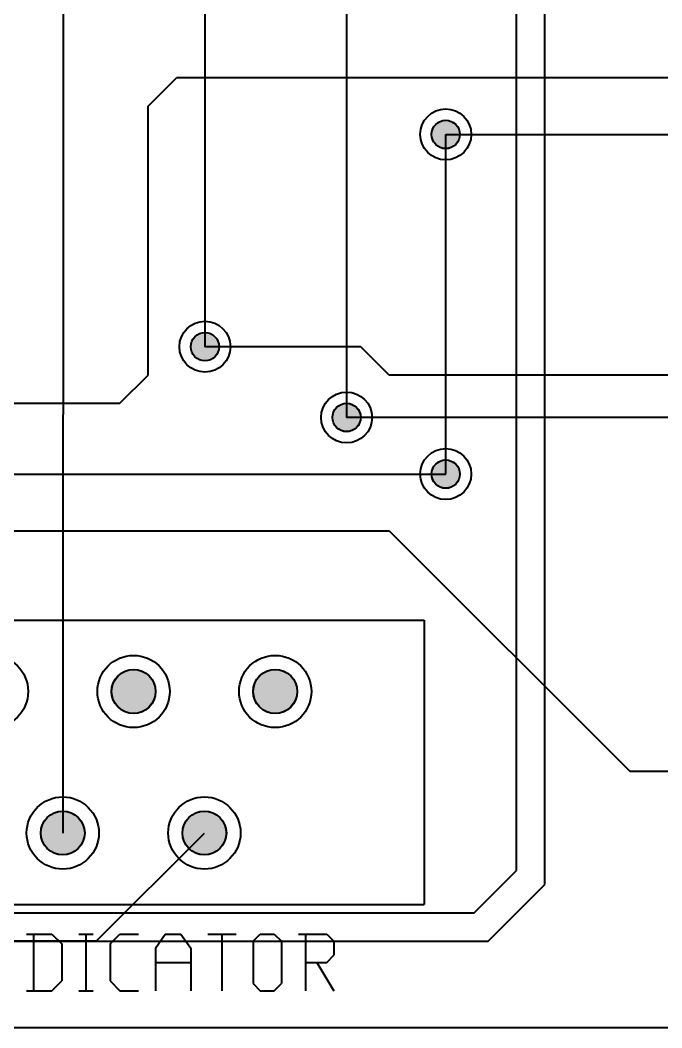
# Model space of a CAD drawing. Header units: millimetres. Extents: x 2 to 157, y 2 to 78.
# Drawn here: x 69.64 to 81.14, y 2.11 to 20.2 of the extents above; entities that cross this region are included whole.
import ezdxf

# ---------------------------------------------------------------- set-up
doc = ezdxf.new("R2010")
doc.units = ezdxf.units.MM
for name, color, linetype in [('bottom_copper', 7, 'Continuous'), ('bottom_silk', 7, 'Continuous'), ('drill_plated', 7, 'Continuous'), ('outline', 7, 'Continuous'), ('top_copper', 7, 'Continuous'), ('top_silk', 7, 'Continuous')]:
    doc.layers.add(name, color=color, linetype=linetype)

msp = doc.modelspace()

# ---------------------------------------------------------------- hatches: boundary and pattern name
at = {"layer": 'bottom_copper', "lineweight": 40}
for points in [[(77.516, 18.098), (77.501, 18.05), (77.478, 18.006), (77.446, 17.968), (77.408, 17.936), (77.364, 17.913), (77.316, 17.898), (77.267, 17.893), (77.217, 17.898), (77.17, 17.913), (77.126, 17.936), (77.087, 17.968), (77.056, 18.006), (77.032, 18.05), (77.018, 18.098), (77.013, 18.148), (77.018, 18.197), (77.032, 18.245), (77.056, 18.289), (77.087, 18.327), (77.126, 18.359), (77.17, 18.382), (77.217, 18.397), (77.267, 18.401), (77.316, 18.397), (77.364, 18.382), (77.408, 18.359), (77.446, 18.327), (77.478, 18.289), (77.501, 18.245), (77.516, 18.197), (77.521, 18.148), (77.516, 18.098)], [(73.198, 14.288), (73.183, 14.24), (73.16, 14.196), (73.128, 14.158), (73.09, 14.126), (73.046, 14.103), (72.998, 14.088), (72.949, 14.084), (72.899, 14.088), (72.852, 14.103), (72.808, 14.126), (72.769, 14.158), (72.738, 14.196), (72.714, 14.24), (72.7, 14.288), (72.695, 14.338), (72.7, 14.387), (72.714, 14.435), (72.738, 14.479), (72.769, 14.517), (72.808, 14.549), (72.852, 14.572), (72.899, 14.587), (72.949, 14.591), (72.998, 14.587), (73.046, 14.572), (73.09, 14.549), (73.128, 14.517), (73.16, 14.479), (73.183, 14.435), (73.198, 14.387), (73.203, 14.338), (73.198, 14.288)], [(75.738, 13.018), (75.723, 12.97), (75.7, 12.926), (75.668, 12.888), (75.63, 12.856), (75.586, 12.833), (75.538, 12.818), (75.489, 12.813), (75.439, 12.818), (75.392, 12.833), (75.348, 12.856), (75.309, 12.888), (75.278, 12.926), (75.254, 12.97), (75.24, 13.018), (75.235, 13.068), (75.24, 13.117), (75.254, 13.165), (75.278, 13.209), (75.309, 13.247), (75.348, 13.279), (75.392, 13.302), (75.439, 13.317), (75.489, 13.322), (75.538, 13.317), (75.586, 13.302), (75.63, 13.279), (75.668, 13.247), (75.7, 13.209), (75.723, 13.165), (75.738, 13.117), (75.743, 13.068), (75.738, 13.018)], [(77.516, 12.002), (77.501, 11.954), (77.478, 11.91), (77.446, 11.872), (77.408, 11.84), (77.364, 11.817), (77.316, 11.802), (77.267, 11.797), (77.217, 11.802), (77.17, 11.817), (77.126, 11.84), (77.087, 11.872), (77.056, 11.91), (77.032, 11.954), (77.018, 12.002), (77.013, 12.052), (77.018, 12.101), (77.032, 12.149), (77.056, 12.193), (77.087, 12.231), (77.126, 12.263), (77.17, 12.286), (77.217, 12.301), (77.267, 12.306), (77.316, 12.301), (77.364, 12.286), (77.408, 12.263), (77.446, 12.231), (77.478, 12.193), (77.501, 12.149), (77.516, 12.101), (77.521, 12.052), (77.516, 12.002)], [(72.055, 8.073), (72.032, 8), (71.996, 7.932), (71.947, 7.872), (71.887, 7.823), (71.819, 7.787), (71.745, 7.764), (71.669, 7.757), (71.592, 7.764), (71.518, 7.787), (71.45, 7.823), (71.39, 7.872), (71.341, 7.932), (71.305, 8), (71.282, 8.073), (71.275, 8.15), (71.282, 8.227), (71.305, 8.301), (71.341, 8.369), (71.39, 8.429), (71.45, 8.478), (71.518, 8.514), (71.592, 8.536), (71.669, 8.544), (71.745, 8.536), (71.819, 8.514), (71.887, 8.478), (71.947, 8.429), (71.996, 8.369), (72.032, 8.301), (72.055, 8.227), (72.062, 8.15), (72.055, 8.073)], [(74.595, 8.073), (74.572, 8), (74.536, 7.932), (74.487, 7.872), (74.427, 7.823), (74.359, 7.787), (74.285, 7.764), (74.209, 7.757), (74.132, 7.764), (74.058, 7.787), (73.99, 7.823), (73.93, 7.872), (73.881, 7.932), (73.845, 8), (73.822, 8.073), (73.815, 8.15), (73.822, 8.227), (73.845, 8.301), (73.881, 8.369), (73.93, 8.429), (73.99, 8.478), (74.058, 8.514), (74.132, 8.536), (74.209, 8.544), (74.285, 8.536), (74.359, 8.514), (74.427, 8.478), (74.487, 8.429), (74.536, 8.369), (74.572, 8.301), (74.595, 8.227), (74.602, 8.15), (74.595, 8.073)], [(70.785, 5.533), (70.762, 5.46), (70.726, 5.392), (70.677, 5.332), (70.617, 5.283), (70.549, 5.247), (70.475, 5.224), (70.399, 5.217), (70.322, 5.224), (70.248, 5.247), (70.18, 5.283), (70.12, 5.332), (70.071, 5.392), (70.035, 5.46), (70.012, 5.533), (70.005, 5.61), (70.012, 5.687), (70.035, 5.761), (70.071, 5.829), (70.12, 5.889), (70.18, 5.938), (70.248, 5.974), (70.322, 5.996), (70.399, 6.004), (70.475, 5.996), (70.549, 5.974), (70.617, 5.938), (70.677, 5.889), (70.726, 5.829), (70.762, 5.761), (70.785, 5.687), (70.792, 5.61), (70.785, 5.533)], [(73.325, 5.533), (73.302, 5.46), (73.266, 5.392), (73.217, 5.332), (73.157, 5.283), (73.089, 5.247), (73.015, 5.224), (72.939, 5.217), (72.862, 5.224), (72.788, 5.247), (72.72, 5.283), (72.66, 5.332), (72.611, 5.392), (72.575, 5.46), (72.552, 5.533), (72.545, 5.61), (72.552, 5.687), (72.575, 5.761), (72.611, 5.829), (72.66, 5.889), (72.72, 5.938), (72.788, 5.974), (72.862, 5.996), (72.939, 6.004), (73.015, 5.996), (73.089, 5.974), (73.157, 5.938), (73.217, 5.889), (73.266, 5.829), (73.302, 5.761), (73.325, 5.687), (73.332, 5.61), (73.325, 5.533)]]:
    msp.add_hatch(color=7, dxfattribs=at).paths.add_polyline_path(points, flags=0)
at = {"layer": 'drill_plated', "lineweight": 40}
for points in [[(77.516, 18.098), (77.501, 18.05), (77.478, 18.006), (77.446, 17.968), (77.408, 17.936), (77.364, 17.913), (77.316, 17.898), (77.267, 17.893), (77.217, 17.898), (77.17, 17.913), (77.126, 17.936), (77.087, 17.968), (77.056, 18.006), (77.032, 18.05), (77.018, 18.098), (77.013, 18.148), (77.018, 18.197), (77.032, 18.245), (77.056, 18.289), (77.087, 18.327), (77.126, 18.359), (77.17, 18.382), (77.217, 18.397), (77.267, 18.401), (77.316, 18.397), (77.364, 18.382), (77.408, 18.359), (77.446, 18.327), (77.478, 18.289), (77.501, 18.245), (77.516, 18.197), (77.521, 18.148), (77.516, 18.098)], [(73.198, 14.288), (73.183, 14.24), (73.16, 14.196), (73.128, 14.158), (73.09, 14.126), (73.046, 14.103), (72.998, 14.088), (72.949, 14.084), (72.899, 14.088), (72.852, 14.103), (72.808, 14.126), (72.769, 14.158), (72.738, 14.196), (72.714, 14.24), (72.7, 14.288), (72.695, 14.338), (72.7, 14.387), (72.714, 14.435), (72.738, 14.479), (72.769, 14.517), (72.808, 14.549), (72.852, 14.572), (72.899, 14.587), (72.949, 14.591), (72.998, 14.587), (73.046, 14.572), (73.09, 14.549), (73.128, 14.517), (73.16, 14.479), (73.183, 14.435), (73.198, 14.387), (73.203, 14.338), (73.198, 14.288)], [(75.738, 13.018), (75.723, 12.97), (75.7, 12.926), (75.668, 12.888), (75.63, 12.856), (75.586, 12.833), (75.538, 12.818), (75.489, 12.813), (75.439, 12.818), (75.392, 12.833), (75.348, 12.856), (75.309, 12.888), (75.278, 12.926), (75.254, 12.97), (75.24, 13.018), (75.235, 13.068), (75.24, 13.117), (75.254, 13.165), (75.278, 13.209), (75.309, 13.247), (75.348, 13.279), (75.392, 13.302), (75.439, 13.317), (75.489, 13.322), (75.538, 13.317), (75.586, 13.302), (75.63, 13.279), (75.668, 13.247), (75.7, 13.209), (75.723, 13.165), (75.738, 13.117), (75.743, 13.068), (75.738, 13.018)], [(77.516, 12.002), (77.501, 11.954), (77.478, 11.91), (77.446, 11.872), (77.408, 11.84), (77.364, 11.817), (77.316, 11.802), (77.267, 11.797), (77.217, 11.802), (77.17, 11.817), (77.126, 11.84), (77.087, 11.872), (77.056, 11.91), (77.032, 11.954), (77.018, 12.002), (77.013, 12.052), (77.018, 12.101), (77.032, 12.149), (77.056, 12.193), (77.087, 12.231), (77.126, 12.263), (77.17, 12.286), (77.217, 12.301), (77.267, 12.306), (77.316, 12.301), (77.364, 12.286), (77.408, 12.263), (77.446, 12.231), (77.478, 12.193), (77.501, 12.149), (77.516, 12.101), (77.521, 12.052), (77.516, 12.002)], [(72.055, 8.073), (72.032, 8), (71.996, 7.932), (71.947, 7.872), (71.887, 7.823), (71.819, 7.787), (71.745, 7.764), (71.669, 7.757), (71.592, 7.764), (71.518, 7.787), (71.45, 7.823), (71.39, 7.872), (71.341, 7.932), (71.305, 8), (71.282, 8.073), (71.275, 8.15), (71.282, 8.227), (71.305, 8.301), (71.341, 8.369), (71.39, 8.429), (71.45, 8.478), (71.518, 8.514), (71.592, 8.536), (71.669, 8.544), (71.745, 8.536), (71.819, 8.514), (71.887, 8.478), (71.947, 8.429), (71.996, 8.369), (72.032, 8.301), (72.055, 8.227), (72.062, 8.15), (72.055, 8.073)], [(74.595, 8.073), (74.572, 8), (74.536, 7.932), (74.487, 7.872), (74.427, 7.823), (74.359, 7.787), (74.285, 7.764), (74.209, 7.757), (74.132, 7.764), (74.058, 7.787), (73.99, 7.823), (73.93, 7.872), (73.881, 7.932), (73.845, 8), (73.822, 8.073), (73.815, 8.15), (73.822, 8.227), (73.845, 8.301), (73.881, 8.369), (73.93, 8.429), (73.99, 8.478), (74.058, 8.514), (74.132, 8.536), (74.209, 8.544), (74.285, 8.536), (74.359, 8.514), (74.427, 8.478), (74.487, 8.429), (74.536, 8.369), (74.572, 8.301), (74.595, 8.227), (74.602, 8.15), (74.595, 8.073)], [(70.785, 5.533), (70.762, 5.46), (70.726, 5.392), (70.677, 5.332), (70.617, 5.283), (70.549, 5.247), (70.475, 5.224), (70.399, 5.217), (70.322, 5.224), (70.248, 5.247), (70.18, 5.283), (70.12, 5.332), (70.071, 5.392), (70.035, 5.46), (70.012, 5.533), (70.005, 5.61), (70.012, 5.687), (70.035, 5.761), (70.071, 5.829), (70.12, 5.889), (70.18, 5.938), (70.248, 5.974), (70.322, 5.996), (70.399, 6.004), (70.475, 5.996), (70.549, 5.974), (70.617, 5.938), (70.677, 5.889), (70.726, 5.829), (70.762, 5.761), (70.785, 5.687), (70.792, 5.61), (70.785, 5.533)], [(73.325, 5.533), (73.302, 5.46), (73.266, 5.392), (73.217, 5.332), (73.157, 5.283), (73.089, 5.247), (73.015, 5.224), (72.939, 5.217), (72.862, 5.224), (72.788, 5.247), (72.72, 5.283), (72.66, 5.332), (72.611, 5.392), (72.575, 5.46), (72.552, 5.533), (72.545, 5.61), (72.552, 5.687), (72.575, 5.761), (72.611, 5.829), (72.66, 5.889), (72.72, 5.938), (72.788, 5.974), (72.862, 5.996), (72.939, 6.004), (73.015, 5.996), (73.089, 5.974), (73.157, 5.938), (73.217, 5.889), (73.266, 5.829), (73.302, 5.761), (73.325, 5.687), (73.332, 5.61), (73.325, 5.533)]]:
    msp.add_hatch(color=7, dxfattribs=at).paths.add_polyline_path(points, flags=0)
at = {"layer": 'top_copper', "lineweight": 40}
for points in [[(77.516, 18.098), (77.501, 18.05), (77.478, 18.006), (77.446, 17.968), (77.408, 17.936), (77.364, 17.913), (77.316, 17.898), (77.267, 17.893), (77.217, 17.898), (77.17, 17.913), (77.126, 17.936), (77.087, 17.968), (77.056, 18.006), (77.032, 18.05), (77.018, 18.098), (77.013, 18.148), (77.018, 18.197), (77.032, 18.245), (77.056, 18.289), (77.087, 18.327), (77.126, 18.359), (77.17, 18.382), (77.217, 18.397), (77.267, 18.401), (77.316, 18.397), (77.364, 18.382), (77.408, 18.359), (77.446, 18.327), (77.478, 18.289), (77.501, 18.245), (77.516, 18.197), (77.521, 18.148), (77.516, 18.098)], [(73.198, 14.288), (73.183, 14.24), (73.16, 14.196), (73.128, 14.158), (73.09, 14.126), (73.046, 14.103), (72.998, 14.088), (72.949, 14.084), (72.899, 14.088), (72.852, 14.103), (72.808, 14.126), (72.769, 14.158), (72.738, 14.196), (72.714, 14.24), (72.7, 14.288), (72.695, 14.338), (72.7, 14.387), (72.714, 14.435), (72.738, 14.479), (72.769, 14.517), (72.808, 14.549), (72.852, 14.572), (72.899, 14.587), (72.949, 14.591), (72.998, 14.587), (73.046, 14.572), (73.09, 14.549), (73.128, 14.517), (73.16, 14.479), (73.183, 14.435), (73.198, 14.387), (73.203, 14.338), (73.198, 14.288)], [(75.738, 13.018), (75.723, 12.97), (75.7, 12.926), (75.668, 12.888), (75.63, 12.856), (75.586, 12.833), (75.538, 12.818), (75.489, 12.813), (75.439, 12.818), (75.392, 12.833), (75.348, 12.856), (75.309, 12.888), (75.278, 12.926), (75.254, 12.97), (75.24, 13.018), (75.235, 13.068), (75.24, 13.117), (75.254, 13.165), (75.278, 13.209), (75.309, 13.247), (75.348, 13.279), (75.392, 13.302), (75.439, 13.317), (75.489, 13.322), (75.538, 13.317), (75.586, 13.302), (75.63, 13.279), (75.668, 13.247), (75.7, 13.209), (75.723, 13.165), (75.738, 13.117), (75.743, 13.068), (75.738, 13.018)], [(77.516, 12.002), (77.501, 11.954), (77.478, 11.91), (77.446, 11.872), (77.408, 11.84), (77.364, 11.817), (77.316, 11.802), (77.267, 11.797), (77.217, 11.802), (77.17, 11.817), (77.126, 11.84), (77.087, 11.872), (77.056, 11.91), (77.032, 11.954), (77.018, 12.002), (77.013, 12.052), (77.018, 12.101), (77.032, 12.149), (77.056, 12.193), (77.087, 12.231), (77.126, 12.263), (77.17, 12.286), (77.217, 12.301), (77.267, 12.306), (77.316, 12.301), (77.364, 12.286), (77.408, 12.263), (77.446, 12.231), (77.478, 12.193), (77.501, 12.149), (77.516, 12.101), (77.521, 12.052), (77.516, 12.002)], [(72.055, 8.073), (72.032, 8), (71.996, 7.932), (71.947, 7.872), (71.887, 7.823), (71.819, 7.787), (71.745, 7.764), (71.669, 7.757), (71.592, 7.764), (71.518, 7.787), (71.45, 7.823), (71.39, 7.872), (71.341, 7.932), (71.305, 8), (71.282, 8.073), (71.275, 8.15), (71.282, 8.227), (71.305, 8.301), (71.341, 8.369), (71.39, 8.429), (71.45, 8.478), (71.518, 8.514), (71.592, 8.536), (71.669, 8.544), (71.745, 8.536), (71.819, 8.514), (71.887, 8.478), (71.947, 8.429), (71.996, 8.369), (72.032, 8.301), (72.055, 8.227), (72.062, 8.15), (72.055, 8.073)], [(74.595, 8.073), (74.572, 8), (74.536, 7.932), (74.487, 7.872), (74.427, 7.823), (74.359, 7.787), (74.285, 7.764), (74.209, 7.757), (74.132, 7.764), (74.058, 7.787), (73.99, 7.823), (73.93, 7.872), (73.881, 7.932), (73.845, 8), (73.822, 8.073), (73.815, 8.15), (73.822, 8.227), (73.845, 8.301), (73.881, 8.369), (73.93, 8.429), (73.99, 8.478), (74.058, 8.514), (74.132, 8.536), (74.209, 8.544), (74.285, 8.536), (74.359, 8.514), (74.427, 8.478), (74.487, 8.429), (74.536, 8.369), (74.572, 8.301), (74.595, 8.227), (74.602, 8.15), (74.595, 8.073)], [(70.785, 5.533), (70.762, 5.46), (70.726, 5.392), (70.677, 5.332), (70.617, 5.283), (70.549, 5.247), (70.475, 5.224), (70.399, 5.217), (70.322, 5.224), (70.248, 5.247), (70.18, 5.283), (70.12, 5.332), (70.071, 5.392), (70.035, 5.46), (70.012, 5.533), (70.005, 5.61), (70.012, 5.687), (70.035, 5.761), (70.071, 5.829), (70.12, 5.889), (70.18, 5.938), (70.248, 5.974), (70.322, 5.996), (70.399, 6.004), (70.475, 5.996), (70.549, 5.974), (70.617, 5.938), (70.677, 5.889), (70.726, 5.829), (70.762, 5.761), (70.785, 5.687), (70.792, 5.61), (70.785, 5.533)], [(73.325, 5.533), (73.302, 5.46), (73.266, 5.392), (73.217, 5.332), (73.157, 5.283), (73.089, 5.247), (73.015, 5.224), (72.939, 5.217), (72.862, 5.224), (72.788, 5.247), (72.72, 5.283), (72.66, 5.332), (72.611, 5.392), (72.575, 5.46), (72.552, 5.533), (72.545, 5.61), (72.552, 5.687), (72.575, 5.761), (72.611, 5.829), (72.66, 5.889), (72.72, 5.938), (72.788, 5.974), (72.862, 5.996), (72.939, 6.004), (73.015, 5.996), (73.089, 5.974), (73.157, 5.938), (73.217, 5.889), (73.266, 5.829), (73.302, 5.761), (73.325, 5.687), (73.332, 5.61), (73.325, 5.533)]]:
    msp.add_hatch(color=7, dxfattribs=at).paths.add_polyline_path(points, flags=0)

# ---------------------------------------------------------------- linework, layer by layer
at = {"layer": 'bottom_copper', "color": 7, "lineweight": 40}
for p, q in [((75.489, 43.039), (75.489, 13.068)), ((72.949, 42.785), (72.949, 14.338)), ((78.537, 4.939), (78.537, 24.752)), ((70.409, 24.497), (70.399, 5.61)), ((79.045, 4.686), (79.045, 24.244)), ((77.267, 12.052), (77.267, 18.148)), ((77.775, 4.178), (78.537, 4.939)), ((78.029, 3.67), (79.045, 4.686)), ((69.139, 4.178), (77.775, 4.178)), ((67.615, 3.67), (78.029, 3.67))]:
    msp.add_line(p, q, dxfattribs=at)
for points in [[(77.516, 18.098), (77.501, 18.05), (77.478, 18.006), (77.446, 17.968), (77.408, 17.936), (77.364, 17.913), (77.316, 17.898), (77.267, 17.893), (77.217, 17.898), (77.17, 17.913), (77.126, 17.936), (77.087, 17.968), (77.056, 18.006), (77.032, 18.05), (77.018, 18.098), (77.013, 18.148), (77.018, 18.197), (77.032, 18.245), (77.056, 18.289), (77.087, 18.327), (77.126, 18.359), (77.17, 18.382), (77.217, 18.397), (77.267, 18.401), (77.316, 18.397), (77.364, 18.382), (77.408, 18.359), (77.446, 18.327), (77.478, 18.289), (77.501, 18.245), (77.516, 18.197), (77.521, 18.148), (77.516, 18.098)], [(73.198, 14.288), (73.183, 14.24), (73.16, 14.196), (73.128, 14.158), (73.09, 14.126), (73.046, 14.103), (72.998, 14.088), (72.949, 14.084), (72.899, 14.088), (72.852, 14.103), (72.808, 14.126), (72.769, 14.158), (72.738, 14.196), (72.714, 14.24), (72.7, 14.288), (72.695, 14.338), (72.7, 14.387), (72.714, 14.435), (72.738, 14.479), (72.769, 14.517), (72.808, 14.549), (72.852, 14.572), (72.899, 14.587), (72.949, 14.591), (72.998, 14.587), (73.046, 14.572), (73.09, 14.549), (73.128, 14.517), (73.16, 14.479), (73.183, 14.435), (73.198, 14.387), (73.203, 14.338), (73.198, 14.288)], [(75.738, 13.018), (75.723, 12.97), (75.7, 12.926), (75.668, 12.888), (75.63, 12.856), (75.586, 12.833), (75.538, 12.818), (75.489, 12.813), (75.439, 12.818), (75.392, 12.833), (75.348, 12.856), (75.309, 12.888), (75.278, 12.926), (75.254, 12.97), (75.24, 13.018), (75.235, 13.068), (75.24, 13.117), (75.254, 13.165), (75.278, 13.209), (75.309, 13.247), (75.348, 13.279), (75.392, 13.302), (75.439, 13.317), (75.489, 13.322), (75.538, 13.317), (75.586, 13.302), (75.63, 13.279), (75.668, 13.247), (75.7, 13.209), (75.723, 13.165), (75.738, 13.117), (75.743, 13.068), (75.738, 13.018)], [(77.516, 12.002), (77.501, 11.954), (77.478, 11.91), (77.446, 11.872), (77.408, 11.84), (77.364, 11.817), (77.316, 11.802), (77.267, 11.797), (77.217, 11.802), (77.17, 11.817), (77.126, 11.84), (77.087, 11.872), (77.056, 11.91), (77.032, 11.954), (77.018, 12.002), (77.013, 12.052), (77.018, 12.101), (77.032, 12.149), (77.056, 12.193), (77.087, 12.231), (77.126, 12.263), (77.17, 12.286), (77.217, 12.301), (77.267, 12.306), (77.316, 12.301), (77.364, 12.286), (77.408, 12.263), (77.446, 12.231), (77.478, 12.193), (77.501, 12.149), (77.516, 12.101), (77.521, 12.052), (77.516, 12.002)], [(72.055, 8.073), (72.032, 8), (71.996, 7.932), (71.947, 7.872), (71.887, 7.823), (71.819, 7.787), (71.745, 7.764), (71.669, 7.757), (71.592, 7.764), (71.518, 7.787), (71.45, 7.823), (71.39, 7.872), (71.341, 7.932), (71.305, 8), (71.282, 8.073), (71.275, 8.15), (71.282, 8.227), (71.305, 8.301), (71.341, 8.369), (71.39, 8.429), (71.45, 8.478), (71.518, 8.514), (71.592, 8.536), (71.669, 8.544), (71.745, 8.536), (71.819, 8.514), (71.887, 8.478), (71.947, 8.429), (71.996, 8.369), (72.032, 8.301), (72.055, 8.227), (72.062, 8.15), (72.055, 8.073)], [(74.595, 8.073), (74.572, 8), (74.536, 7.932), (74.487, 7.872), (74.427, 7.823), (74.359, 7.787), (74.285, 7.764), (74.209, 7.757), (74.132, 7.764), (74.058, 7.787), (73.99, 7.823), (73.93, 7.872), (73.881, 7.932), (73.845, 8), (73.822, 8.073), (73.815, 8.15), (73.822, 8.227), (73.845, 8.301), (73.881, 8.369), (73.93, 8.429), (73.99, 8.478), (74.058, 8.514), (74.132, 8.536), (74.209, 8.544), (74.285, 8.536), (74.359, 8.514), (74.427, 8.478), (74.487, 8.429), (74.536, 8.369), (74.572, 8.301), (74.595, 8.227), (74.602, 8.15), (74.595, 8.073)], [(70.785, 5.533), (70.762, 5.46), (70.726, 5.392), (70.677, 5.332), (70.617, 5.283), (70.549, 5.247), (70.475, 5.224), (70.399, 5.217), (70.322, 5.224), (70.248, 5.247), (70.18, 5.283), (70.12, 5.332), (70.071, 5.392), (70.035, 5.46), (70.012, 5.533), (70.005, 5.61), (70.012, 5.687), (70.035, 5.761), (70.071, 5.829), (70.12, 5.889), (70.18, 5.938), (70.248, 5.974), (70.322, 5.996), (70.399, 6.004), (70.475, 5.996), (70.549, 5.974), (70.617, 5.938), (70.677, 5.889), (70.726, 5.829), (70.762, 5.761), (70.785, 5.687), (70.792, 5.61), (70.785, 5.533)], [(73.325, 5.533), (73.302, 5.46), (73.266, 5.392), (73.217, 5.332), (73.157, 5.283), (73.089, 5.247), (73.015, 5.224), (72.939, 5.217), (72.862, 5.224), (72.788, 5.247), (72.72, 5.283), (72.66, 5.332), (72.611, 5.392), (72.575, 5.46), (72.552, 5.533), (72.545, 5.61), (72.552, 5.687), (72.575, 5.761), (72.611, 5.829), (72.66, 5.889), (72.72, 5.938), (72.788, 5.974), (72.862, 5.996), (72.939, 6.004), (73.015, 5.996), (73.089, 5.974), (73.157, 5.938), (73.217, 5.889), (73.266, 5.829), (73.302, 5.761), (73.325, 5.687), (73.332, 5.61), (73.325, 5.533)]]:
    msp.add_lwpolyline(points, close=True, dxfattribs=at)
for centre, major_axis in [((77.267, 18.148), (0.457, 0)), ((77.267, 18.148), (0.254, 0)), ((72.949, 14.338), (0.457, 0)), ((72.949, 14.338), (0.254, 0)), ((75.489, 13.068), (0.457, 0)), ((75.489, 13.068), (0.254, 0)), ((77.267, 12.052), (0.457, 0)), ((77.267, 12.052), (0.254, 0)), ((69.129, 8.15), (0.648, 0)), ((71.669, 8.15), (0.648, 0)), ((74.209, 8.15), (0.648, 0)), ((71.669, 8.15), (0.394, 0)), ((74.209, 8.15), (0.394, 0)), ((70.399, 5.61), (0.648, 0)), ((72.939, 5.61), (0.648, 0)), ((70.399, 5.61), (0.394, 0)), ((72.939, 5.61), (0.394, 0))]:
    msp.add_ellipse(centre, major_axis=major_axis, ratio=1, dxfattribs=at)
at = {"layer": 'bottom_silk', "color": 7, "lineweight": 40}
msp.add_line((156.635, 2.113), (1.635, 2.113), dxfattribs=at)
at = {"layer": 'drill_plated', "color": 7, "lineweight": 40}
for points in [[(77.516, 18.098), (77.501, 18.05), (77.478, 18.006), (77.446, 17.968), (77.408, 17.936), (77.364, 17.913), (77.316, 17.898), (77.267, 17.893), (77.217, 17.898), (77.17, 17.913), (77.126, 17.936), (77.087, 17.968), (77.056, 18.006), (77.032, 18.05), (77.018, 18.098), (77.013, 18.148), (77.018, 18.197), (77.032, 18.245), (77.056, 18.289), (77.087, 18.327), (77.126, 18.359), (77.17, 18.382), (77.217, 18.397), (77.267, 18.401), (77.316, 18.397), (77.364, 18.382), (77.408, 18.359), (77.446, 18.327), (77.478, 18.289), (77.501, 18.245), (77.516, 18.197), (77.521, 18.148), (77.516, 18.098)], [(73.198, 14.288), (73.183, 14.24), (73.16, 14.196), (73.128, 14.158), (73.09, 14.126), (73.046, 14.103), (72.998, 14.088), (72.949, 14.084), (72.899, 14.088), (72.852, 14.103), (72.808, 14.126), (72.769, 14.158), (72.738, 14.196), (72.714, 14.24), (72.7, 14.288), (72.695, 14.338), (72.7, 14.387), (72.714, 14.435), (72.738, 14.479), (72.769, 14.517), (72.808, 14.549), (72.852, 14.572), (72.899, 14.587), (72.949, 14.591), (72.998, 14.587), (73.046, 14.572), (73.09, 14.549), (73.128, 14.517), (73.16, 14.479), (73.183, 14.435), (73.198, 14.387), (73.203, 14.338), (73.198, 14.288)], [(75.738, 13.018), (75.723, 12.97), (75.7, 12.926), (75.668, 12.888), (75.63, 12.856), (75.586, 12.833), (75.538, 12.818), (75.489, 12.813), (75.439, 12.818), (75.392, 12.833), (75.348, 12.856), (75.309, 12.888), (75.278, 12.926), (75.254, 12.97), (75.24, 13.018), (75.235, 13.068), (75.24, 13.117), (75.254, 13.165), (75.278, 13.209), (75.309, 13.247), (75.348, 13.279), (75.392, 13.302), (75.439, 13.317), (75.489, 13.322), (75.538, 13.317), (75.586, 13.302), (75.63, 13.279), (75.668, 13.247), (75.7, 13.209), (75.723, 13.165), (75.738, 13.117), (75.743, 13.068), (75.738, 13.018)], [(77.516, 12.002), (77.501, 11.954), (77.478, 11.91), (77.446, 11.872), (77.408, 11.84), (77.364, 11.817), (77.316, 11.802), (77.267, 11.797), (77.217, 11.802), (77.17, 11.817), (77.126, 11.84), (77.087, 11.872), (77.056, 11.91), (77.032, 11.954), (77.018, 12.002), (77.013, 12.052), (77.018, 12.101), (77.032, 12.149), (77.056, 12.193), (77.087, 12.231), (77.126, 12.263), (77.17, 12.286), (77.217, 12.301), (77.267, 12.306), (77.316, 12.301), (77.364, 12.286), (77.408, 12.263), (77.446, 12.231), (77.478, 12.193), (77.501, 12.149), (77.516, 12.101), (77.521, 12.052), (77.516, 12.002)], [(72.055, 8.073), (72.032, 8), (71.996, 7.932), (71.947, 7.872), (71.887, 7.823), (71.819, 7.787), (71.745, 7.764), (71.669, 7.757), (71.592, 7.764), (71.518, 7.787), (71.45, 7.823), (71.39, 7.872), (71.341, 7.932), (71.305, 8), (71.282, 8.073), (71.275, 8.15), (71.282, 8.227), (71.305, 8.301), (71.341, 8.369), (71.39, 8.429), (71.45, 8.478), (71.518, 8.514), (71.592, 8.536), (71.669, 8.544), (71.745, 8.536), (71.819, 8.514), (71.887, 8.478), (71.947, 8.429), (71.996, 8.369), (72.032, 8.301), (72.055, 8.227), (72.062, 8.15), (72.055, 8.073)], [(74.595, 8.073), (74.572, 8), (74.536, 7.932), (74.487, 7.872), (74.427, 7.823), (74.359, 7.787), (74.285, 7.764), (74.209, 7.757), (74.132, 7.764), (74.058, 7.787), (73.99, 7.823), (73.93, 7.872), (73.881, 7.932), (73.845, 8), (73.822, 8.073), (73.815, 8.15), (73.822, 8.227), (73.845, 8.301), (73.881, 8.369), (73.93, 8.429), (73.99, 8.478), (74.058, 8.514), (74.132, 8.536), (74.209, 8.544), (74.285, 8.536), (74.359, 8.514), (74.427, 8.478), (74.487, 8.429), (74.536, 8.369), (74.572, 8.301), (74.595, 8.227), (74.602, 8.15), (74.595, 8.073)], [(70.785, 5.533), (70.762, 5.46), (70.726, 5.392), (70.677, 5.332), (70.617, 5.283), (70.549, 5.247), (70.475, 5.224), (70.399, 5.217), (70.322, 5.224), (70.248, 5.247), (70.18, 5.283), (70.12, 5.332), (70.071, 5.392), (70.035, 5.46), (70.012, 5.533), (70.005, 5.61), (70.012, 5.687), (70.035, 5.761), (70.071, 5.829), (70.12, 5.889), (70.18, 5.938), (70.248, 5.974), (70.322, 5.996), (70.399, 6.004), (70.475, 5.996), (70.549, 5.974), (70.617, 5.938), (70.677, 5.889), (70.726, 5.829), (70.762, 5.761), (70.785, 5.687), (70.792, 5.61), (70.785, 5.533)], [(73.325, 5.533), (73.302, 5.46), (73.266, 5.392), (73.217, 5.332), (73.157, 5.283), (73.089, 5.247), (73.015, 5.224), (72.939, 5.217), (72.862, 5.224), (72.788, 5.247), (72.72, 5.283), (72.66, 5.332), (72.611, 5.392), (72.575, 5.46), (72.552, 5.533), (72.545, 5.61), (72.552, 5.687), (72.575, 5.761), (72.611, 5.829), (72.66, 5.889), (72.72, 5.938), (72.788, 5.974), (72.862, 5.996), (72.939, 6.004), (73.015, 5.996), (73.089, 5.974), (73.157, 5.938), (73.217, 5.889), (73.266, 5.829), (73.302, 5.761), (73.325, 5.687), (73.332, 5.61), (73.325, 5.533)]]:
    msp.add_lwpolyline(points, close=True, dxfattribs=at)
for centre, major_axis in [((77.267, 18.148), (0.254, 0)), ((72.949, 14.338), (0.254, 0)), ((75.489, 13.068), (0.254, 0)), ((77.267, 12.052), (0.254, 0)), ((71.669, 8.15), (0.394, 0)), ((74.209, 8.15), (0.394, 0)), ((70.399, 5.61), (0.394, 0)), ((72.939, 5.61), (0.394, 0))]:
    msp.add_ellipse(centre, major_axis=major_axis, ratio=1, dxfattribs=at)
at = {"layer": 'outline', "color": 7, "lineweight": 40}
msp.add_line((156.635, 2.113), (1.635, 2.113), dxfattribs=at)
at = {"layer": 'top_copper', "color": 7, "lineweight": 40}
for p, q in [((71.933, 18.655), (72.441, 19.163)), ((141.529, 19.163), (72.441, 19.163)), ((71.933, 13.829), (71.933, 18.655)), ((77.267, 18.148), (117.653, 18.148)), ((75.743, 14.338), (72.949, 14.338)), ((76.251, 13.829), (75.743, 14.338)), ((71.425, 13.322), (71.933, 13.829)), ((91.491, 13.829), (76.251, 13.829)), ((67.899, 13.322), (71.425, 13.322)), ((91.491, 13.068), (75.489, 13.068)), ((38.913, 12.052), (77.267, 12.052)), ((62.789, 11.036), (76.251, 11.036)), ((76.251, 11.036), (80.569, 6.718)), ((80.569, 6.718), (90.343, 6.718)), ((70.998, 3.67), (72.939, 5.61)), ((70.998, 3.67), (65.075, 3.67))]:
    msp.add_line(p, q, dxfattribs=at)
for points in [[(77.516, 18.098), (77.501, 18.05), (77.478, 18.006), (77.446, 17.968), (77.408, 17.936), (77.364, 17.913), (77.316, 17.898), (77.267, 17.893), (77.217, 17.898), (77.17, 17.913), (77.126, 17.936), (77.087, 17.968), (77.056, 18.006), (77.032, 18.05), (77.018, 18.098), (77.013, 18.148), (77.018, 18.197), (77.032, 18.245), (77.056, 18.289), (77.087, 18.327), (77.126, 18.359), (77.17, 18.382), (77.217, 18.397), (77.267, 18.401), (77.316, 18.397), (77.364, 18.382), (77.408, 18.359), (77.446, 18.327), (77.478, 18.289), (77.501, 18.245), (77.516, 18.197), (77.521, 18.148), (77.516, 18.098)], [(73.198, 14.288), (73.183, 14.24), (73.16, 14.196), (73.128, 14.158), (73.09, 14.126), (73.046, 14.103), (72.998, 14.088), (72.949, 14.084), (72.899, 14.088), (72.852, 14.103), (72.808, 14.126), (72.769, 14.158), (72.738, 14.196), (72.714, 14.24), (72.7, 14.288), (72.695, 14.338), (72.7, 14.387), (72.714, 14.435), (72.738, 14.479), (72.769, 14.517), (72.808, 14.549), (72.852, 14.572), (72.899, 14.587), (72.949, 14.591), (72.998, 14.587), (73.046, 14.572), (73.09, 14.549), (73.128, 14.517), (73.16, 14.479), (73.183, 14.435), (73.198, 14.387), (73.203, 14.338), (73.198, 14.288)], [(75.738, 13.018), (75.723, 12.97), (75.7, 12.926), (75.668, 12.888), (75.63, 12.856), (75.586, 12.833), (75.538, 12.818), (75.489, 12.813), (75.439, 12.818), (75.392, 12.833), (75.348, 12.856), (75.309, 12.888), (75.278, 12.926), (75.254, 12.97), (75.24, 13.018), (75.235, 13.068), (75.24, 13.117), (75.254, 13.165), (75.278, 13.209), (75.309, 13.247), (75.348, 13.279), (75.392, 13.302), (75.439, 13.317), (75.489, 13.322), (75.538, 13.317), (75.586, 13.302), (75.63, 13.279), (75.668, 13.247), (75.7, 13.209), (75.723, 13.165), (75.738, 13.117), (75.743, 13.068), (75.738, 13.018)], [(77.516, 12.002), (77.501, 11.954), (77.478, 11.91), (77.446, 11.872), (77.408, 11.84), (77.364, 11.817), (77.316, 11.802), (77.267, 11.797), (77.217, 11.802), (77.17, 11.817), (77.126, 11.84), (77.087, 11.872), (77.056, 11.91), (77.032, 11.954), (77.018, 12.002), (77.013, 12.052), (77.018, 12.101), (77.032, 12.149), (77.056, 12.193), (77.087, 12.231), (77.126, 12.263), (77.17, 12.286), (77.217, 12.301), (77.267, 12.306), (77.316, 12.301), (77.364, 12.286), (77.408, 12.263), (77.446, 12.231), (77.478, 12.193), (77.501, 12.149), (77.516, 12.101), (77.521, 12.052), (77.516, 12.002)], [(72.055, 8.073), (72.032, 8), (71.996, 7.932), (71.947, 7.872), (71.887, 7.823), (71.819, 7.787), (71.745, 7.764), (71.669, 7.757), (71.592, 7.764), (71.518, 7.787), (71.45, 7.823), (71.39, 7.872), (71.341, 7.932), (71.305, 8), (71.282, 8.073), (71.275, 8.15), (71.282, 8.227), (71.305, 8.301), (71.341, 8.369), (71.39, 8.429), (71.45, 8.478), (71.518, 8.514), (71.592, 8.536), (71.669, 8.544), (71.745, 8.536), (71.819, 8.514), (71.887, 8.478), (71.947, 8.429), (71.996, 8.369), (72.032, 8.301), (72.055, 8.227), (72.062, 8.15), (72.055, 8.073)], [(74.595, 8.073), (74.572, 8), (74.536, 7.932), (74.487, 7.872), (74.427, 7.823), (74.359, 7.787), (74.285, 7.764), (74.209, 7.757), (74.132, 7.764), (74.058, 7.787), (73.99, 7.823), (73.93, 7.872), (73.881, 7.932), (73.845, 8), (73.822, 8.073), (73.815, 8.15), (73.822, 8.227), (73.845, 8.301), (73.881, 8.369), (73.93, 8.429), (73.99, 8.478), (74.058, 8.514), (74.132, 8.536), (74.209, 8.544), (74.285, 8.536), (74.359, 8.514), (74.427, 8.478), (74.487, 8.429), (74.536, 8.369), (74.572, 8.301), (74.595, 8.227), (74.602, 8.15), (74.595, 8.073)], [(70.785, 5.533), (70.762, 5.46), (70.726, 5.392), (70.677, 5.332), (70.617, 5.283), (70.549, 5.247), (70.475, 5.224), (70.399, 5.217), (70.322, 5.224), (70.248, 5.247), (70.18, 5.283), (70.12, 5.332), (70.071, 5.392), (70.035, 5.46), (70.012, 5.533), (70.005, 5.61), (70.012, 5.687), (70.035, 5.761), (70.071, 5.829), (70.12, 5.889), (70.18, 5.938), (70.248, 5.974), (70.322, 5.996), (70.399, 6.004), (70.475, 5.996), (70.549, 5.974), (70.617, 5.938), (70.677, 5.889), (70.726, 5.829), (70.762, 5.761), (70.785, 5.687), (70.792, 5.61), (70.785, 5.533)], [(73.325, 5.533), (73.302, 5.46), (73.266, 5.392), (73.217, 5.332), (73.157, 5.283), (73.089, 5.247), (73.015, 5.224), (72.939, 5.217), (72.862, 5.224), (72.788, 5.247), (72.72, 5.283), (72.66, 5.332), (72.611, 5.392), (72.575, 5.46), (72.552, 5.533), (72.545, 5.61), (72.552, 5.687), (72.575, 5.761), (72.611, 5.829), (72.66, 5.889), (72.72, 5.938), (72.788, 5.974), (72.862, 5.996), (72.939, 6.004), (73.015, 5.996), (73.089, 5.974), (73.157, 5.938), (73.217, 5.889), (73.266, 5.829), (73.302, 5.761), (73.325, 5.687), (73.332, 5.61), (73.325, 5.533)]]:
    msp.add_lwpolyline(points, close=True, dxfattribs=at)
for centre, major_axis in [((77.267, 18.148), (0.457, 0)), ((77.267, 18.148), (0.254, 0)), ((72.949, 14.338), (0.457, 0)), ((72.949, 14.338), (0.254, 0)), ((75.489, 13.068), (0.457, 0)), ((75.489, 13.068), (0.254, 0)), ((77.267, 12.052), (0.457, 0)), ((77.267, 12.052), (0.254, 0)), ((69.129, 8.15), (0.648, 0)), ((71.669, 8.15), (0.648, 0)), ((74.209, 8.15), (0.648, 0)), ((71.669, 8.15), (0.394, 0)), ((74.209, 8.15), (0.394, 0)), ((70.399, 5.61), (0.648, 0)), ((72.939, 5.61), (0.648, 0)), ((70.399, 5.61), (0.394, 0)), ((72.939, 5.61), (0.394, 0))]:
    msp.add_ellipse(centre, major_axis=major_axis, ratio=1, dxfattribs=at)
at = {"layer": 'top_silk', "color": 7, "lineweight": 40}
for p, q in [((60.119, 9.43), (76.879, 9.43)), ((76.879, 9.43), (76.879, 4.33)), ((60.119, 4.33), (76.879, 4.33)), ((69.748, 3.796), (70.206, 3.796)), ((69.875, 3.796), (69.875, 2.78)), ((70.206, 3.796), (70.383, 3.619)), ((70.383, 3.619), (70.383, 2.958)), ((70.688, 3.796), (70.942, 3.796)), ((70.815, 3.796), (70.815, 2.78)), ((71.247, 3.619), (71.425, 3.796)), ((71.247, 3.619), (71.247, 2.958)), ((71.425, 3.796), (71.755, 3.796)), ((72.06, 3.542), (72.238, 3.796)), ((72.238, 3.796), (72.517, 3.796)), ((72.517, 3.796), (72.695, 3.542)), ((73, 3.796), (73.508, 3.796)), ((73.254, 3.796), (73.254, 2.78)), ((73.812, 3.67), (73.939, 3.796)), ((73.812, 3.67), (73.812, 2.908)), ((73.939, 3.796), (74.193, 3.796)), ((74.193, 3.796), (74.32, 3.67)), ((74.32, 3.67), (74.32, 2.908)), ((74.625, 3.796), (75.133, 3.796)), ((74.752, 3.796), (74.752, 2.78)), ((75.133, 3.796), (75.26, 3.67)), ((75.26, 3.67), (75.26, 3.416)), ((72.06, 3.542), (72.06, 2.78)), ((72.695, 3.542), (72.695, 2.78)), ((72.06, 3.288), (72.695, 3.288)), ((74.752, 3.288), (75.133, 3.288)), ((74.955, 3.288), (75.26, 2.78)), ((75.133, 3.288), (75.26, 3.416)), ((70.206, 2.78), (70.383, 2.958)), ((71.247, 2.958), (71.425, 2.78)), ((73.812, 2.908), (73.939, 2.78)), ((74.193, 2.78), (74.32, 2.908)), ((69.748, 2.78), (70.206, 2.78)), ((70.688, 2.78), (70.942, 2.78)), ((71.425, 2.78), (71.755, 2.78)), ((73.939, 2.78), (74.193, 2.78)), ((156.635, 2.113), (1.635, 2.113))]:
    msp.add_line(p, q, dxfattribs=at)

doc.saveas('drawing.dxf')
